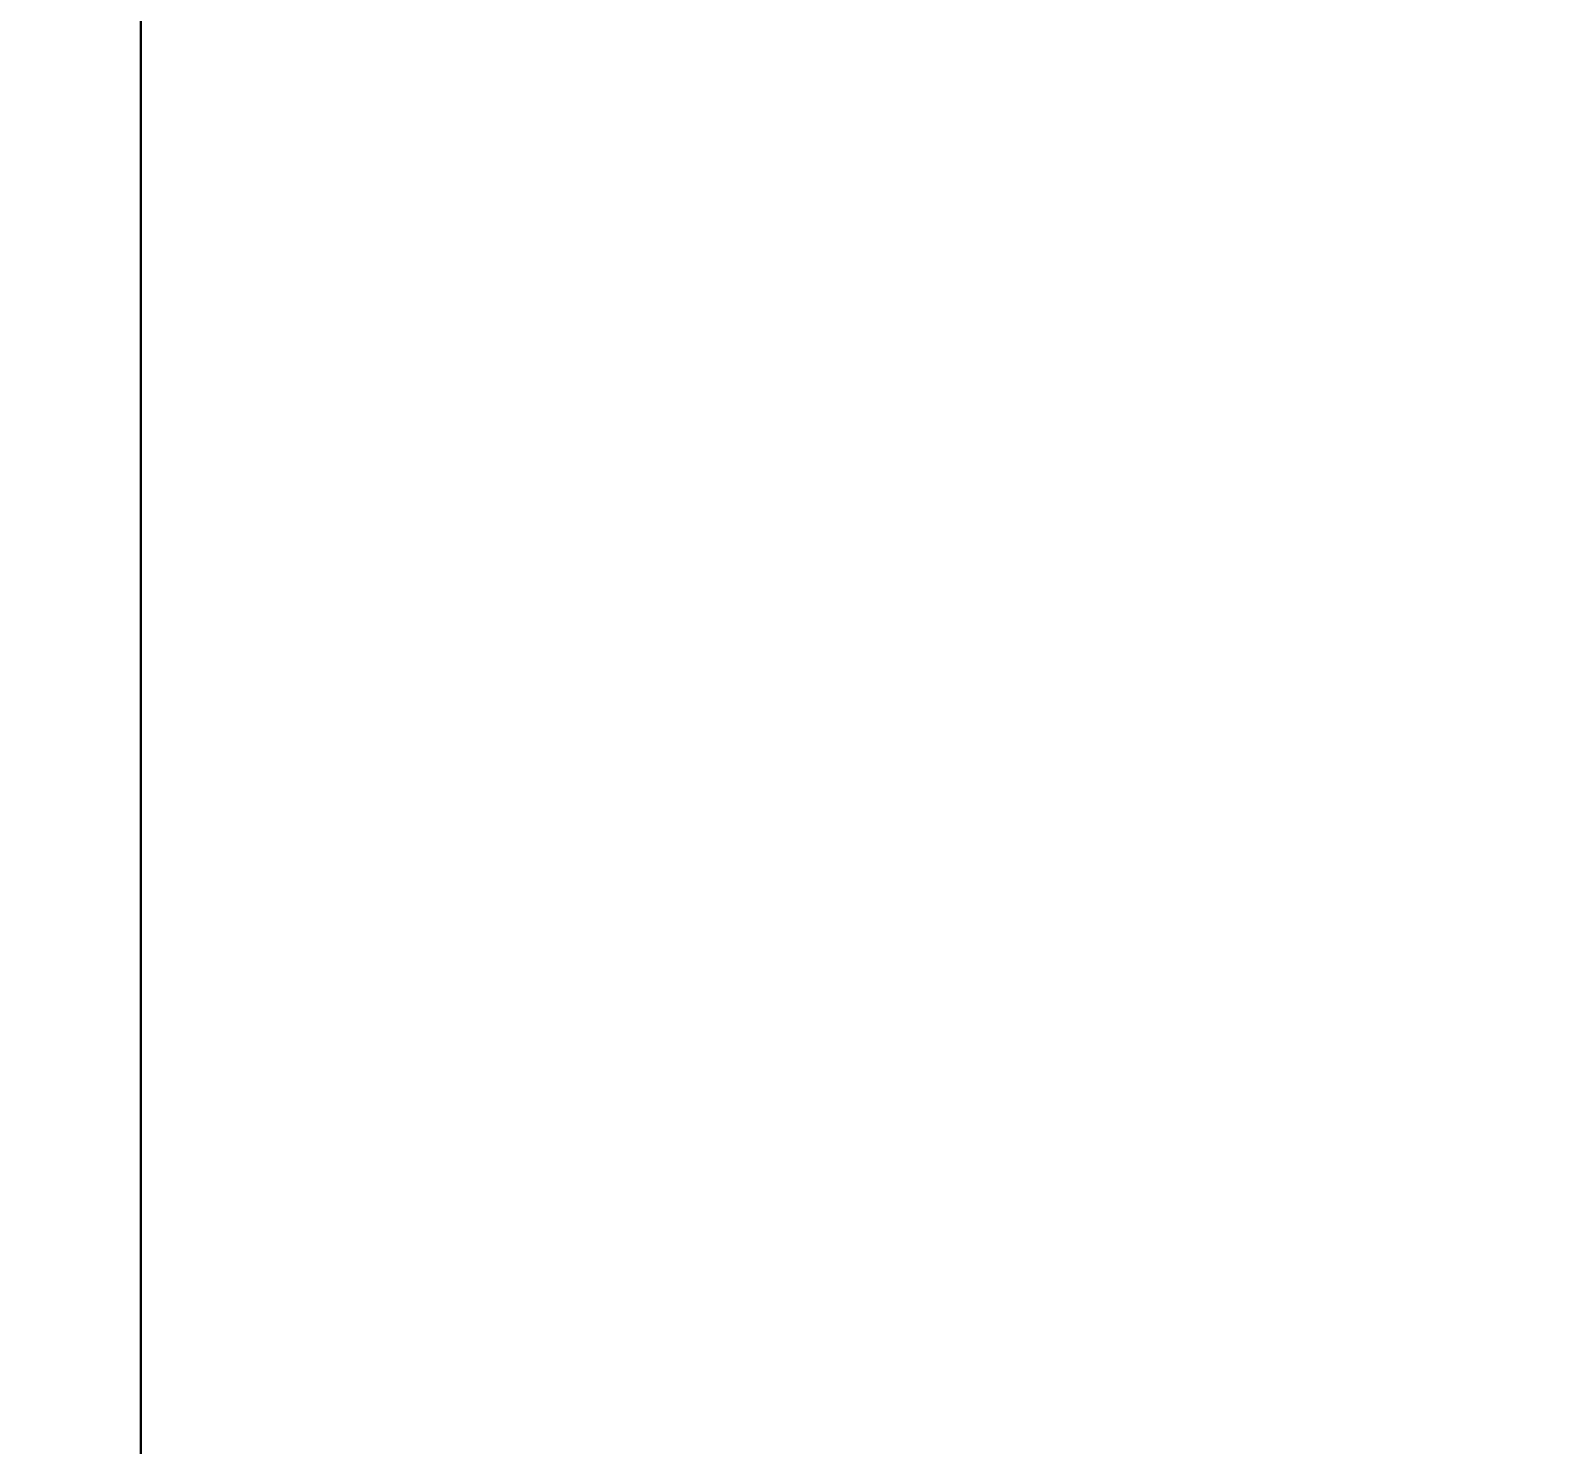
# Model space of a CAD drawing. Header units: millimetres. Extents: x 4538.1 to 4620.9, y 1743.9 to 1794.5.
# Drawn here: x 4546.0986499 to 4546.0987698, y 1770.7020886 to 1770.7021997 of the extents above; entities that cross this region are included whole.
import ezdxf

# ---------------------------------------------------------------- set-up
doc = ezdxf.new("R2010")
doc.units = ezdxf.units.MM
doc.layers.add('BUILT UP', color=1, linetype='Continuous', lineweight=30)
doc.styles.get("Standard").update_dxf_attribs({"font": 'arial.ttf'})
doc.dimstyles.new('ISO-25', dxfattribs={"dimtxt": 0.25, "dimasz": 0.25, "dimexe": 0.25, "dimexo": 0.1, "dimtad": 0, "dimdsep": 46, "dimtxsty": 'Standard', "dimcen": 0.25, "dimadec": 0, "dimazin": 0, "dimtfac": 1, "dimtix": 1, "dimtmove": 0, "dimatfit": 0, "dimfxl": 1, "dimarcsym": 0})

# ---------------------------------------------------------------- blocks, each defined once
blk = doc.blocks.new('*D35')
at = {"color": 0, "lineweight": -2, "ltscale": 0.18, "transparency": 16777216}
for p, q in [((4546.22865857, 1774.30203234), (4545.61644726, 1774.30203234)), ((4545.86644726, 1774.05203234), (4545.86644726, 1773.35443685)), ((4545.86644726, 1770.95203234), (4545.86644726, 1771.64962784)), ((4546.22865857, 1770.70203234), (4545.61644726, 1770.70203234))]:
    blk.add_line(p, q, dxfattribs=at)
at = {"color": 0, "ltscale": 0.18, "transparency": 16777216}
for points in [[(4545.82478059, 1774.05203234), (4545.90811392, 1774.05203234), (4545.86644726, 1774.30203234)], [(4545.82478059, 1770.95203234), (4545.90811392, 1770.95203234), (4545.86644726, 1770.70203234)]]:
    blk.add_solid(points, dxfattribs=at)
at = {"layer": 'Defpoints', "color": 0, "ltscale": 0.18, "transparency": 16777216}
for p in [(4546.32865857, 1774.30203234), (4545.86644726, 1770.70203234), (4546.32865857, 1770.70203234)]:
    blk.add_point(p, dxfattribs=at)
at = {"color": 0, "ltscale": 0.18, "transparency": 16777216, "insert": (4545.86644726, 1772.50203234), "char_height": 0.25, "attachment_point": 5, "rotation": 90}
blk.add_mtext('3.6', dxfattribs=at)
blk = doc.blocks.new('*D52')
at = {"color": 0, "lineweight": -2, "ltscale": 0.18, "transparency": 16777216}
for p, q in [((4545.99865857, 1786.56203234), (4541.10689345, 1786.56203234)), ((4541.35689345, 1786.31203234), (4541.35689345, 1777.39597505)), ((4541.35689345, 1766.38203234), (4541.35689345, 1775.29808964)), ((4545.99865857, 1766.13203234), (4541.10689345, 1766.13203234))]:
    blk.add_line(p, q, dxfattribs=at)
at = {"color": 0, "ltscale": 0.18, "transparency": 16777216}
for points in [[(4541.31522678, 1786.31203234), (4541.39856012, 1786.31203234), (4541.35689345, 1786.56203234)], [(4541.31522678, 1766.38203234), (4541.39856012, 1766.38203234), (4541.35689345, 1766.13203234)]]:
    blk.add_solid(points, dxfattribs=at)
at = {"layer": 'Defpoints', "color": 0, "ltscale": 0.18, "transparency": 16777216}
for p in [(4546.09865857, 1786.56203234), (4541.35689345, 1766.13203234), (4546.09865857, 1766.13203234)]:
    blk.add_point(p, dxfattribs=at)
at = {"color": 0, "ltscale": 0.18, "transparency": 16777216, "insert": (4541.35689345, 1776.34703234), "char_height": 0.25, "attachment_point": 5, "rotation": 90}
blk.add_mtext('20.43', dxfattribs=at)
blk = doc.blocks.new('*D53')
at = {"color": 0, "lineweight": -2, "ltscale": 0.18, "transparency": 16777216}
for p, q in [((4545.99865857, 1782.90203234), (4543.06635289, 1782.90203234)), ((4543.31635289, 1782.65203234), (4543.31635289, 1777.73867968)), ((4543.31635289, 1770.95203234), (4543.31635289, 1775.86538501)), ((4545.99865857, 1770.70203234), (4543.06635289, 1770.70203234))]:
    blk.add_line(p, q, dxfattribs=at)
at = {"color": 0, "ltscale": 0.18, "transparency": 16777216}
for points in [[(4543.27468622, 1782.65203234), (4543.35801956, 1782.65203234), (4543.31635289, 1782.90203234)], [(4543.27468622, 1770.95203234), (4543.35801956, 1770.95203234), (4543.31635289, 1770.70203234)]]:
    blk.add_solid(points, dxfattribs=at)
at = {"layer": 'Defpoints', "color": 0, "ltscale": 0.18, "transparency": 16777216}
for p in [(4546.09865857, 1782.90203234), (4543.31635289, 1770.70203234), (4546.09865857, 1770.70203234)]:
    blk.add_point(p, dxfattribs=at)
at = {"color": 0, "ltscale": 0.18, "transparency": 16777216, "insert": (4543.31635289, 1776.80203234), "char_height": 0.25, "attachment_point": 5, "rotation": 90}
blk.add_mtext('12.2', dxfattribs=at)

msp = doc.modelspace()

# ---------------------------------------------------------------- linework, layer by layer
msp.add_line((4546.09865857, 1766.13203234), (4546.09865857, 1786.56203234))
at = {"layer": 'BUILT UP', "ltscale": 0.18}
msp.add_lwpolyline([(4546.09865857, 1782.90203234), (4549.90865857, 1782.90203234), (4549.90865857, 1770.70203234), (4546.09865857, 1770.70203234), (4546.09865857, 1782.90203234)], dxfattribs=at)

# ---------------------------------------------------------------- dimensions: what is measured, and where the dimension line sits
at = {"ltscale": 0.18}
for p1, p2, distance, picture, middle in [((4546.09865857, 1786.56203234), (4546.09865857, 1766.13203234), -4.74176512, '*D52', (4541.35689345, 1776.34703234)), ((4546.09865857, 1782.90203234), (4546.09865857, 1770.70203234), -2.78230568, '*D53', (4543.31635289, 1776.80203234)), ((4546.32865857, 1774.30203234), (4546.32865857, 1770.70203234), -0.46221132, '*D35', (4545.86644726, 1772.50203234))]:
    dim = msp.add_aligned_dim(p1=p1, p2=p2, distance=distance, dimstyle='ISO-25', dxfattribs=at)
    dim.commit()
    dim.dimension.update_dxf_attribs({"geometry": picture, "text_midpoint": middle})

doc.saveas('drawing.dxf')
